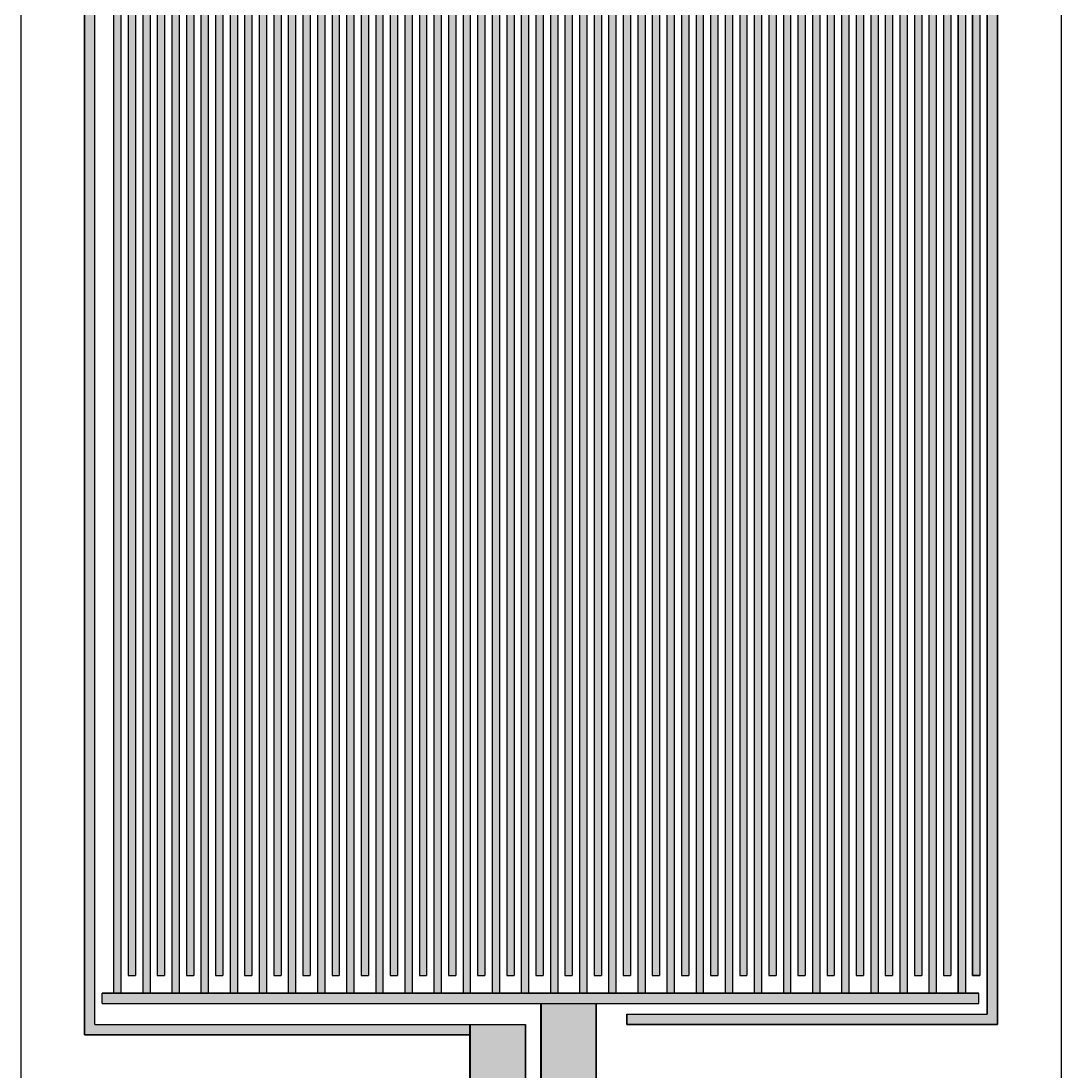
# Model space of a CAD drawing. Extents: x 1124.7 to 1190.6, y 740.2 to 817.2.
# Drawn here: x 1180.29 to 1190.29, y 796.04 to 806.13 of the extents above; entities that cross this region are included whole.
import ezdxf

# ---------------------------------------------------------------- set-up
doc = ezdxf.new("R2010")
doc.units = 0
doc.header["$MEASUREMENT"] = 0
doc.layers.get('0').update_dxf_attribs({"linetype": 'CONTINUOUS'})

# ---------------------------------------------------------------- blocks, each defined once
blk = doc.blocks.new('*U40')
at = {"linetype": 'Continuous'}
for p, q in [((1164.033, 786.433), (1172.837, 786.433)), ((1172.837, 786.433), (1172.837, 785.9)), ((1164.037, 785.9), (1172.837, 785.9))]:
    blk.add_line(p, q, dxfattribs=at)
for points in [[(1163.298, 786.433), (1164.037, 785.9), (1172.837, 785.9)], [(1164.033, 786.433), (1164.033, 786.433), (1172.837, 786.433)], [(1164.037, 785.9), (1164.037, 785.9), (1172.837, 785.9)]]:
    blk.add_solid(points, dxfattribs=at)
at = {"linetype": 'Continuous', "extrusion": (0, 0, -1)}
blk.add_solid([(-1163.298, 786.433), (-1172.837, 786.433), (-1172.837, 785.9)], dxfattribs=at)
blk = doc.blocks.new('*U42')
at = {"linetype": 'Continuous'}
for p, q in [((1164.037, 785.75), (1173.037, 785.75)), ((1173.037, 785.75), (1173.037, 785.22)), ((1164.037, 785.22), (1173.037, 785.22))]:
    blk.add_line(p, q, dxfattribs=at)
for points in [[(1164.037, 785.75), (1163.381, 785.22), (1173.037, 785.22)], [(1164.037, 785.75), (1164.037, 785.75), (1173.037, 785.75)], [(1164.037, 785.22), (1164.037, 785.22), (1173.037, 785.22)]]:
    blk.add_solid(points, dxfattribs=at)
at = {"linetype": 'Continuous', "extrusion": (0, 0, -1)}
blk.add_solid([(-1164.037, 785.75), (-1173.037, 785.75), (-1173.037, 785.22)], dxfattribs=at)
blk = doc.blocks.new('*U44')
at = {"linetype": 'Continuous'}
for p, q in [((1172.737, 790.14), (1187.157, 790.14)), ((1172.737, 790.14), (1172.737, 790.04)), ((1172.737, 790.04), (1172.737, 786.433)), ((1172.837, 790.04), (1187.057, 790.04)), ((1172.837, 790.04), (1172.837, 786.433)), ((1172.737, 786.433), (1172.837, 786.433)), ((1172.837, 784.924), (1172.937, 784.924)), ((1172.837, 784.924), (1172.837, 781.46)), ((1172.937, 784.924), (1172.937, 781.46)), ((1172.837, 781.46), (1172.837, 781.36)), ((1172.937, 781.46), (1187.057, 781.46)), ((1172.837, 781.36), (1187.157, 781.36))]:
    blk.add_line(p, q, dxfattribs=at)
for points in [[(1172.737, 790.14), (1172.737, 790.14), (1187.157, 790.14)], [(1172.737, 790.14), (1172.737, 790.04), (1187.157, 790.04)], [(1172.737, 790.04), (1172.737, 786.433), (1172.837, 786.433)], [(1172.837, 790.04), (1172.837, 790.04), (1187.057, 790.04)], [(1172.737, 786.433), (1172.737, 786.433), (1172.837, 786.433)], [(1172.837, 784.924), (1172.837, 784.924), (1172.937, 784.924)], [(1172.837, 784.924), (1172.837, 781.46), (1172.937, 781.46)], [(1172.837, 781.46), (1172.837, 781.36), (1187.157, 781.36)], [(1172.937, 781.46), (1172.937, 781.46), (1187.057, 781.46)], [(1172.837, 781.36), (1172.837, 781.36), (1187.157, 781.36)]]:
    blk.add_solid(points, dxfattribs=at)
at = {"linetype": 'Continuous', "extrusion": (0, 0, -1)}
for points in [[(-1172.737, 790.14), (-1187.157, 790.14), (-1187.157, 790.04)], [(-1172.737, 790.04), (-1172.837, 790.04), (-1172.837, 786.433)], [(-1172.837, 784.924), (-1172.937, 784.924), (-1172.937, 781.46)], [(-1172.837, 781.46), (-1187.157, 781.46), (-1187.157, 781.36)]]:
    blk.add_solid(points, dxfattribs=at)
blk = doc.blocks.new('*U45')
at = {"linetype": 'Continuous'}
for p, q in [((1173.037, 789.97), (1173.137, 789.97)), ((1173.037, 789.97), (1173.037, 781.54)), ((1173.137, 789.97), (1173.137, 781.54)), ((1173.037, 781.54), (1173.137, 781.54))]:
    blk.add_line(p, q, dxfattribs=at)
for points in [[(1173.037, 789.97), (1173.037, 789.97), (1173.137, 789.97)], [(1173.037, 789.97), (1173.037, 781.54), (1173.137, 781.54)], [(1173.037, 781.54), (1173.037, 781.54), (1173.137, 781.54)]]:
    blk.add_solid(points, dxfattribs=at)
at = {"linetype": 'Continuous', "extrusion": (0, 0, -1)}
blk.add_solid([(-1173.037, 789.97), (-1173.137, 789.97), (-1173.137, 781.54)], dxfattribs=at)
blk = doc.blocks.new('*U74')
at = {"linetype": 'Continuous'}
for p, q in [((1189.299, 810.538), (1189.299, 796.955)), ((1189.369, 810.538), (1189.369, 796.955)), ((1189.439, 810.538), (1189.439, 796.955)), ((1189.509, 810.538), (1189.509, 796.955)), ((1189.299, 796.955), (1189.299, 796.786)), ((1189.369, 796.955), (1189.369, 796.786)), ((1189.439, 796.955), (1189.509, 796.955)), ((1189.299, 796.786), (1189.369, 796.786))]:
    blk.add_line(p, q, dxfattribs=at)
for points in [[(1189.299, 810.538), (1189.299, 796.955), (1189.369, 796.955)], [(1189.439, 810.538), (1189.439, 796.955), (1189.509, 796.955)], [(1189.299, 796.955), (1189.299, 796.786), (1189.369, 796.786)], [(1189.439, 796.955), (1189.439, 796.955), (1189.509, 796.955)], [(1189.299, 796.786), (1189.299, 796.786), (1189.369, 796.786)]]:
    blk.add_solid(points, dxfattribs=at)
at = {"linetype": 'Continuous', "extrusion": (0, 0, -1)}
for points in [[(-1189.299, 810.538), (-1189.369, 810.538), (-1189.369, 796.955)], [(-1189.439, 810.538), (-1189.509, 810.538), (-1189.509, 796.955)], [(-1189.299, 796.955), (-1189.369, 796.955), (-1189.369, 796.786)]]:
    blk.add_solid(points, dxfattribs=at)
blk = doc.blocks.new('*U75')
at = {"linetype": 'Continuous'}
for p, q in [((1189.019, 810.538), (1189.019, 796.955)), ((1189.089, 810.538), (1189.089, 796.955)), ((1189.159, 810.538), (1189.159, 796.955)), ((1189.229, 810.538), (1189.229, 796.955)), ((1189.019, 796.955), (1189.019, 796.786)), ((1189.089, 796.955), (1189.089, 796.786)), ((1189.159, 796.955), (1189.229, 796.955)), ((1189.019, 796.786), (1189.089, 796.786))]:
    blk.add_line(p, q, dxfattribs=at)
for points in [[(1189.019, 810.538), (1189.019, 796.955), (1189.089, 796.955)], [(1189.159, 810.538), (1189.159, 796.955), (1189.229, 796.955)], [(1189.019, 796.955), (1189.019, 796.786), (1189.089, 796.786)], [(1189.159, 796.955), (1189.159, 796.955), (1189.229, 796.955)], [(1189.019, 796.786), (1189.019, 796.786), (1189.089, 796.786)]]:
    blk.add_solid(points, dxfattribs=at)
at = {"linetype": 'Continuous', "extrusion": (0, 0, -1)}
for points in [[(-1189.019, 810.538), (-1189.089, 810.538), (-1189.089, 796.955)], [(-1189.159, 810.538), (-1189.229, 810.538), (-1189.229, 796.955)], [(-1189.019, 796.955), (-1189.089, 796.955), (-1189.089, 796.786)]]:
    blk.add_solid(points, dxfattribs=at)
blk = doc.blocks.new('*U76')
at = {"linetype": 'Continuous'}
for p, q in [((1188.739, 810.538), (1188.739, 796.955)), ((1188.809, 810.538), (1188.809, 796.955)), ((1188.879, 810.538), (1188.879, 796.955)), ((1188.949, 810.538), (1188.949, 796.955)), ((1188.739, 796.955), (1188.739, 796.786)), ((1188.809, 796.955), (1188.809, 796.786)), ((1188.879, 796.955), (1188.949, 796.955)), ((1188.739, 796.786), (1188.809, 796.786))]:
    blk.add_line(p, q, dxfattribs=at)
for points in [[(1188.739, 810.538), (1188.739, 796.955), (1188.809, 796.955)], [(1188.879, 810.538), (1188.879, 796.955), (1188.949, 796.955)], [(1188.739, 796.955), (1188.739, 796.786), (1188.809, 796.786)], [(1188.879, 796.955), (1188.879, 796.955), (1188.949, 796.955)], [(1188.739, 796.786), (1188.739, 796.786), (1188.809, 796.786)]]:
    blk.add_solid(points, dxfattribs=at)
at = {"linetype": 'Continuous', "extrusion": (0, 0, -1)}
for points in [[(-1188.739, 810.538), (-1188.809, 810.538), (-1188.809, 796.955)], [(-1188.879, 810.538), (-1188.949, 810.538), (-1188.949, 796.955)], [(-1188.739, 796.955), (-1188.809, 796.955), (-1188.809, 796.786)]]:
    blk.add_solid(points, dxfattribs=at)
blk = doc.blocks.new('*U77')
at = {"linetype": 'Continuous'}
for p, q in [((1188.459, 810.538), (1188.459, 796.955)), ((1188.529, 810.538), (1188.529, 796.955)), ((1188.599, 810.538), (1188.599, 796.955)), ((1188.669, 810.538), (1188.669, 796.955)), ((1188.459, 796.955), (1188.459, 796.786)), ((1188.529, 796.955), (1188.529, 796.786)), ((1188.599, 796.955), (1188.669, 796.955)), ((1188.459, 796.786), (1188.529, 796.786))]:
    blk.add_line(p, q, dxfattribs=at)
for points in [[(1188.459, 810.538), (1188.459, 796.955), (1188.529, 796.955)], [(1188.599, 810.538), (1188.599, 796.955), (1188.669, 796.955)], [(1188.459, 796.955), (1188.459, 796.786), (1188.529, 796.786)], [(1188.599, 796.955), (1188.599, 796.955), (1188.669, 796.955)], [(1188.459, 796.786), (1188.459, 796.786), (1188.529, 796.786)]]:
    blk.add_solid(points, dxfattribs=at)
at = {"linetype": 'Continuous', "extrusion": (0, 0, -1)}
for points in [[(-1188.459, 810.538), (-1188.529, 810.538), (-1188.529, 796.955)], [(-1188.599, 810.538), (-1188.669, 810.538), (-1188.669, 796.955)], [(-1188.459, 796.955), (-1188.529, 796.955), (-1188.529, 796.786)]]:
    blk.add_solid(points, dxfattribs=at)
blk = doc.blocks.new('*U78')
at = {"linetype": 'Continuous'}
for p, q in [((1188.179, 810.538), (1188.179, 796.955)), ((1188.249, 810.538), (1188.249, 796.955)), ((1188.319, 810.538), (1188.319, 796.955)), ((1188.389, 810.538), (1188.389, 796.955)), ((1188.179, 796.955), (1188.179, 796.786)), ((1188.249, 796.955), (1188.249, 796.786)), ((1188.319, 796.955), (1188.389, 796.955)), ((1188.179, 796.786), (1188.249, 796.786))]:
    blk.add_line(p, q, dxfattribs=at)
for points in [[(1188.179, 810.538), (1188.179, 796.955), (1188.249, 796.955)], [(1188.319, 810.538), (1188.319, 796.955), (1188.389, 796.955)], [(1188.179, 796.955), (1188.179, 796.786), (1188.249, 796.786)], [(1188.319, 796.955), (1188.319, 796.955), (1188.389, 796.955)], [(1188.179, 796.786), (1188.179, 796.786), (1188.249, 796.786)]]:
    blk.add_solid(points, dxfattribs=at)
at = {"linetype": 'Continuous', "extrusion": (0, 0, -1)}
for points in [[(-1188.179, 810.538), (-1188.249, 810.538), (-1188.249, 796.955)], [(-1188.319, 810.538), (-1188.389, 810.538), (-1188.389, 796.955)], [(-1188.179, 796.955), (-1188.249, 796.955), (-1188.249, 796.786)]]:
    blk.add_solid(points, dxfattribs=at)
blk = doc.blocks.new('*U79')
at = {"linetype": 'Continuous'}
for p, q in [((1187.899, 810.538), (1187.899, 796.955)), ((1187.969, 810.538), (1187.969, 796.955)), ((1188.039, 810.538), (1188.039, 796.955)), ((1188.109, 810.538), (1188.109, 796.955)), ((1187.899, 796.955), (1187.899, 796.786)), ((1187.969, 796.955), (1187.969, 796.786)), ((1188.039, 796.955), (1188.109, 796.955)), ((1187.899, 796.786), (1187.969, 796.786))]:
    blk.add_line(p, q, dxfattribs=at)
for points in [[(1187.899, 810.538), (1187.899, 796.955), (1187.969, 796.955)], [(1188.039, 810.538), (1188.039, 796.955), (1188.109, 796.955)], [(1187.899, 796.955), (1187.899, 796.786), (1187.969, 796.786)], [(1188.039, 796.955), (1188.039, 796.955), (1188.109, 796.955)], [(1187.899, 796.786), (1187.899, 796.786), (1187.969, 796.786)]]:
    blk.add_solid(points, dxfattribs=at)
at = {"linetype": 'Continuous', "extrusion": (0, 0, -1)}
for points in [[(-1187.899, 810.538), (-1187.969, 810.538), (-1187.969, 796.955)], [(-1188.039, 810.538), (-1188.109, 810.538), (-1188.109, 796.955)], [(-1187.899, 796.955), (-1187.969, 796.955), (-1187.969, 796.786)]]:
    blk.add_solid(points, dxfattribs=at)
blk = doc.blocks.new('*U80')
at = {"linetype": 'Continuous'}
for p, q in [((1187.619, 810.538), (1187.619, 796.955)), ((1187.689, 810.538), (1187.689, 796.955)), ((1187.759, 810.538), (1187.759, 796.955)), ((1187.829, 810.538), (1187.829, 796.955)), ((1187.619, 796.955), (1187.619, 796.786)), ((1187.689, 796.955), (1187.689, 796.786)), ((1187.759, 796.955), (1187.829, 796.955)), ((1187.619, 796.786), (1187.689, 796.786))]:
    blk.add_line(p, q, dxfattribs=at)
for points in [[(1187.619, 810.538), (1187.619, 796.955), (1187.689, 796.955)], [(1187.759, 810.538), (1187.759, 796.955), (1187.829, 796.955)], [(1187.619, 796.955), (1187.619, 796.786), (1187.689, 796.786)], [(1187.759, 796.955), (1187.759, 796.955), (1187.829, 796.955)], [(1187.619, 796.786), (1187.619, 796.786), (1187.689, 796.786)]]:
    blk.add_solid(points, dxfattribs=at)
at = {"linetype": 'Continuous', "extrusion": (0, 0, -1)}
for points in [[(-1187.619, 810.538), (-1187.689, 810.538), (-1187.689, 796.955)], [(-1187.759, 810.538), (-1187.829, 810.538), (-1187.829, 796.955)], [(-1187.619, 796.955), (-1187.689, 796.955), (-1187.689, 796.786)]]:
    blk.add_solid(points, dxfattribs=at)
blk = doc.blocks.new('*U81')
at = {"linetype": 'Continuous'}
for p, q in [((1187.339, 810.538), (1187.339, 796.955)), ((1187.409, 810.538), (1187.409, 796.955)), ((1187.479, 810.538), (1187.479, 796.955)), ((1187.549, 810.538), (1187.549, 796.955)), ((1187.339, 796.955), (1187.339, 796.786)), ((1187.409, 796.955), (1187.409, 796.786)), ((1187.479, 796.955), (1187.549, 796.955)), ((1187.339, 796.786), (1187.409, 796.786))]:
    blk.add_line(p, q, dxfattribs=at)
for points in [[(1187.339, 810.538), (1187.339, 796.955), (1187.409, 796.955)], [(1187.479, 810.538), (1187.479, 796.955), (1187.549, 796.955)], [(1187.339, 796.955), (1187.339, 796.786), (1187.409, 796.786)], [(1187.479, 796.955), (1187.479, 796.955), (1187.549, 796.955)], [(1187.339, 796.786), (1187.339, 796.786), (1187.409, 796.786)]]:
    blk.add_solid(points, dxfattribs=at)
at = {"linetype": 'Continuous', "extrusion": (0, 0, -1)}
for points in [[(-1187.339, 810.538), (-1187.409, 810.538), (-1187.409, 796.955)], [(-1187.479, 810.538), (-1187.549, 810.538), (-1187.549, 796.955)], [(-1187.339, 796.955), (-1187.409, 796.955), (-1187.409, 796.786)]]:
    blk.add_solid(points, dxfattribs=at)
blk = doc.blocks.new('*U82')
at = {"linetype": 'Continuous'}
for p, q in [((1187.059, 810.538), (1187.059, 796.955)), ((1187.129, 810.538), (1187.129, 796.955)), ((1187.199, 810.538), (1187.199, 796.955)), ((1187.269, 810.538), (1187.269, 796.955)), ((1187.059, 796.955), (1187.059, 796.786)), ((1187.129, 796.955), (1187.129, 796.786)), ((1187.199, 796.955), (1187.269, 796.955)), ((1187.059, 796.786), (1187.129, 796.786))]:
    blk.add_line(p, q, dxfattribs=at)
for points in [[(1187.059, 810.538), (1187.059, 796.955), (1187.129, 796.955)], [(1187.199, 810.538), (1187.199, 796.955), (1187.269, 796.955)], [(1187.059, 796.955), (1187.059, 796.786), (1187.129, 796.786)], [(1187.199, 796.955), (1187.199, 796.955), (1187.269, 796.955)], [(1187.059, 796.786), (1187.059, 796.786), (1187.129, 796.786)]]:
    blk.add_solid(points, dxfattribs=at)
at = {"linetype": 'Continuous', "extrusion": (0, 0, -1)}
for points in [[(-1187.059, 810.538), (-1187.129, 810.538), (-1187.129, 796.955)], [(-1187.199, 810.538), (-1187.269, 810.538), (-1187.269, 796.955)], [(-1187.059, 796.955), (-1187.129, 796.955), (-1187.129, 796.786)]]:
    blk.add_solid(points, dxfattribs=at)
blk = doc.blocks.new('*U83')
at = {"linetype": 'Continuous'}
for p, q in [((1186.779, 810.538), (1186.779, 796.955)), ((1186.849, 810.538), (1186.849, 796.955)), ((1186.919, 810.538), (1186.919, 796.955)), ((1186.989, 810.538), (1186.989, 796.955)), ((1186.779, 796.955), (1186.779, 796.786)), ((1186.849, 796.955), (1186.849, 796.786)), ((1186.919, 796.955), (1186.989, 796.955)), ((1186.779, 796.786), (1186.849, 796.786))]:
    blk.add_line(p, q, dxfattribs=at)
for points in [[(1186.779, 810.538), (1186.779, 796.955), (1186.849, 796.955)], [(1186.919, 810.538), (1186.919, 796.955), (1186.989, 796.955)], [(1186.779, 796.955), (1186.779, 796.786), (1186.849, 796.786)], [(1186.919, 796.955), (1186.919, 796.955), (1186.989, 796.955)], [(1186.779, 796.786), (1186.779, 796.786), (1186.849, 796.786)]]:
    blk.add_solid(points, dxfattribs=at)
at = {"linetype": 'Continuous', "extrusion": (0, 0, -1)}
for points in [[(-1186.779, 810.538), (-1186.849, 810.538), (-1186.849, 796.955)], [(-1186.919, 810.538), (-1186.989, 810.538), (-1186.989, 796.955)], [(-1186.779, 796.955), (-1186.849, 796.955), (-1186.849, 796.786)]]:
    blk.add_solid(points, dxfattribs=at)
blk = doc.blocks.new('*U84')
at = {"linetype": 'Continuous'}
for p, q in [((1186.499, 810.538), (1186.499, 796.955)), ((1186.569, 810.538), (1186.569, 796.955)), ((1186.639, 810.538), (1186.639, 796.955)), ((1186.709, 810.538), (1186.709, 796.955)), ((1186.499, 796.955), (1186.499, 796.786)), ((1186.569, 796.955), (1186.569, 796.786)), ((1186.639, 796.955), (1186.709, 796.955)), ((1186.499, 796.786), (1186.569, 796.786))]:
    blk.add_line(p, q, dxfattribs=at)
for points in [[(1186.499, 810.538), (1186.499, 796.955), (1186.569, 796.955)], [(1186.639, 810.538), (1186.639, 796.955), (1186.709, 796.955)], [(1186.499, 796.955), (1186.499, 796.786), (1186.569, 796.786)], [(1186.639, 796.955), (1186.639, 796.955), (1186.709, 796.955)], [(1186.499, 796.786), (1186.499, 796.786), (1186.569, 796.786)]]:
    blk.add_solid(points, dxfattribs=at)
at = {"linetype": 'Continuous', "extrusion": (0, 0, -1)}
for points in [[(-1186.499, 810.538), (-1186.569, 810.538), (-1186.569, 796.955)], [(-1186.639, 810.538), (-1186.709, 810.538), (-1186.709, 796.955)], [(-1186.499, 796.955), (-1186.569, 796.955), (-1186.569, 796.786)]]:
    blk.add_solid(points, dxfattribs=at)
blk = doc.blocks.new('*U85')
at = {"linetype": 'Continuous'}
for p, q in [((1186.219, 810.538), (1186.219, 796.955)), ((1186.289, 810.538), (1186.289, 796.955)), ((1186.359, 810.538), (1186.359, 796.955)), ((1186.429, 810.538), (1186.429, 796.955)), ((1186.219, 796.955), (1186.219, 796.786)), ((1186.289, 796.955), (1186.289, 796.786)), ((1186.359, 796.955), (1186.429, 796.955)), ((1186.219, 796.786), (1186.289, 796.786))]:
    blk.add_line(p, q, dxfattribs=at)
for points in [[(1186.219, 810.538), (1186.219, 796.955), (1186.289, 796.955)], [(1186.359, 810.538), (1186.359, 796.955), (1186.429, 796.955)], [(1186.219, 796.955), (1186.219, 796.786), (1186.289, 796.786)], [(1186.359, 796.955), (1186.359, 796.955), (1186.429, 796.955)], [(1186.219, 796.786), (1186.219, 796.786), (1186.289, 796.786)]]:
    blk.add_solid(points, dxfattribs=at)
at = {"linetype": 'Continuous', "extrusion": (0, 0, -1)}
for points in [[(-1186.219, 810.538), (-1186.289, 810.538), (-1186.289, 796.955)], [(-1186.359, 810.538), (-1186.429, 810.538), (-1186.429, 796.955)], [(-1186.219, 796.955), (-1186.289, 796.955), (-1186.289, 796.786)]]:
    blk.add_solid(points, dxfattribs=at)
blk = doc.blocks.new('*U86')
at = {"linetype": 'Continuous'}
for p, q in [((1185.939, 810.538), (1185.939, 796.955)), ((1186.009, 810.538), (1186.009, 796.955)), ((1186.079, 810.538), (1186.079, 796.955)), ((1186.149, 810.538), (1186.149, 796.955)), ((1185.939, 796.955), (1185.939, 796.786)), ((1186.009, 796.955), (1186.009, 796.786)), ((1186.079, 796.955), (1186.149, 796.955)), ((1185.939, 796.786), (1186.009, 796.786))]:
    blk.add_line(p, q, dxfattribs=at)
for points in [[(1185.939, 810.538), (1185.939, 796.955), (1186.009, 796.955)], [(1186.079, 810.538), (1186.079, 796.955), (1186.149, 796.955)], [(1185.939, 796.955), (1185.939, 796.786), (1186.009, 796.786)], [(1186.079, 796.955), (1186.079, 796.955), (1186.149, 796.955)], [(1185.939, 796.786), (1185.939, 796.786), (1186.009, 796.786)]]:
    blk.add_solid(points, dxfattribs=at)
at = {"linetype": 'Continuous', "extrusion": (0, 0, -1)}
for points in [[(-1185.939, 810.538), (-1186.009, 810.538), (-1186.009, 796.955)], [(-1186.079, 810.538), (-1186.149, 810.538), (-1186.149, 796.955)], [(-1185.939, 796.955), (-1186.009, 796.955), (-1186.009, 796.786)]]:
    blk.add_solid(points, dxfattribs=at)
blk = doc.blocks.new('*U87')
at = {"linetype": 'Continuous'}
for p, q in [((1185.659, 810.538), (1185.659, 796.955)), ((1185.729, 810.538), (1185.729, 796.955)), ((1185.799, 810.538), (1185.799, 796.955)), ((1185.869, 810.538), (1185.869, 796.955)), ((1185.659, 796.955), (1185.659, 796.786)), ((1185.729, 796.955), (1185.729, 796.786)), ((1185.799, 796.955), (1185.869, 796.955)), ((1185.659, 796.786), (1185.729, 796.786))]:
    blk.add_line(p, q, dxfattribs=at)
for points in [[(1185.659, 810.538), (1185.659, 796.955), (1185.729, 796.955)], [(1185.799, 810.538), (1185.799, 796.955), (1185.869, 796.955)], [(1185.659, 796.955), (1185.659, 796.786), (1185.729, 796.786)], [(1185.799, 796.955), (1185.799, 796.955), (1185.869, 796.955)], [(1185.659, 796.786), (1185.659, 796.786), (1185.729, 796.786)]]:
    blk.add_solid(points, dxfattribs=at)
at = {"linetype": 'Continuous', "extrusion": (0, 0, -1)}
for points in [[(-1185.659, 810.538), (-1185.729, 810.538), (-1185.729, 796.955)], [(-1185.799, 810.538), (-1185.869, 810.538), (-1185.869, 796.955)], [(-1185.659, 796.955), (-1185.729, 796.955), (-1185.729, 796.786)]]:
    blk.add_solid(points, dxfattribs=at)
blk = doc.blocks.new('*U88')
at = {"linetype": 'Continuous'}
for p, q in [((1185.379, 810.538), (1185.379, 796.955)), ((1185.449, 810.538), (1185.449, 796.955)), ((1185.519, 810.538), (1185.519, 796.955)), ((1185.589, 810.538), (1185.589, 796.955)), ((1185.379, 796.955), (1185.379, 796.786)), ((1185.449, 796.955), (1185.449, 796.786)), ((1185.519, 796.955), (1185.589, 796.955)), ((1185.379, 796.786), (1185.449, 796.786))]:
    blk.add_line(p, q, dxfattribs=at)
for points in [[(1185.379, 810.538), (1185.379, 796.955), (1185.449, 796.955)], [(1185.519, 810.538), (1185.519, 796.955), (1185.589, 796.955)], [(1185.379, 796.955), (1185.379, 796.786), (1185.449, 796.786)], [(1185.519, 796.955), (1185.519, 796.955), (1185.589, 796.955)], [(1185.379, 796.786), (1185.379, 796.786), (1185.449, 796.786)]]:
    blk.add_solid(points, dxfattribs=at)
at = {"linetype": 'Continuous', "extrusion": (0, 0, -1)}
for points in [[(-1185.379, 810.538), (-1185.449, 810.538), (-1185.449, 796.955)], [(-1185.519, 810.538), (-1185.589, 810.538), (-1185.589, 796.955)], [(-1185.379, 796.955), (-1185.449, 796.955), (-1185.449, 796.786)]]:
    blk.add_solid(points, dxfattribs=at)
blk = doc.blocks.new('*U89')
at = {"linetype": 'Continuous'}
for p, q in [((1185.099, 810.538), (1185.099, 796.955)), ((1185.169, 810.538), (1185.169, 796.955)), ((1185.239, 810.538), (1185.239, 796.955)), ((1185.309, 810.538), (1185.309, 796.955)), ((1185.099, 796.955), (1185.099, 796.786)), ((1185.169, 796.955), (1185.169, 796.786)), ((1185.239, 796.955), (1185.309, 796.955)), ((1185.099, 796.786), (1185.169, 796.786))]:
    blk.add_line(p, q, dxfattribs=at)
for points in [[(1185.099, 810.538), (1185.099, 796.955), (1185.169, 796.955)], [(1185.239, 810.538), (1185.239, 796.955), (1185.309, 796.955)], [(1185.099, 796.955), (1185.099, 796.786), (1185.169, 796.786)], [(1185.239, 796.955), (1185.239, 796.955), (1185.309, 796.955)], [(1185.099, 796.786), (1185.099, 796.786), (1185.169, 796.786)]]:
    blk.add_solid(points, dxfattribs=at)
at = {"linetype": 'Continuous', "extrusion": (0, 0, -1)}
for points in [[(-1185.099, 810.538), (-1185.169, 810.538), (-1185.169, 796.955)], [(-1185.239, 810.538), (-1185.309, 810.538), (-1185.309, 796.955)], [(-1185.099, 796.955), (-1185.169, 796.955), (-1185.169, 796.786)]]:
    blk.add_solid(points, dxfattribs=at)
blk = doc.blocks.new('*U90')
at = {"linetype": 'Continuous'}
for p, q in [((1184.819, 810.538), (1184.819, 796.955)), ((1184.889, 810.538), (1184.889, 796.955)), ((1184.959, 810.538), (1184.959, 796.955)), ((1185.029, 810.538), (1185.029, 796.955)), ((1184.819, 796.955), (1184.819, 796.786)), ((1184.889, 796.955), (1184.889, 796.786)), ((1184.959, 796.955), (1185.029, 796.955)), ((1184.819, 796.786), (1184.889, 796.786))]:
    blk.add_line(p, q, dxfattribs=at)
for points in [[(1184.819, 810.538), (1184.819, 796.955), (1184.889, 796.955)], [(1184.959, 810.538), (1184.959, 796.955), (1185.029, 796.955)], [(1184.819, 796.955), (1184.819, 796.786), (1184.889, 796.786)], [(1184.959, 796.955), (1184.959, 796.955), (1185.029, 796.955)], [(1184.819, 796.786), (1184.819, 796.786), (1184.889, 796.786)]]:
    blk.add_solid(points, dxfattribs=at)
at = {"linetype": 'Continuous', "extrusion": (0, 0, -1)}
for points in [[(-1184.819, 810.538), (-1184.889, 810.538), (-1184.889, 796.955)], [(-1184.959, 810.538), (-1185.029, 810.538), (-1185.029, 796.955)], [(-1184.819, 796.955), (-1184.889, 796.955), (-1184.889, 796.786)]]:
    blk.add_solid(points, dxfattribs=at)
blk = doc.blocks.new('*U91')
at = {"linetype": 'Continuous'}
for p, q in [((1184.539, 810.538), (1184.539, 796.955)), ((1184.609, 810.538), (1184.609, 796.955)), ((1184.679, 810.538), (1184.679, 796.955)), ((1184.749, 810.538), (1184.749, 796.955)), ((1184.539, 796.955), (1184.539, 796.786)), ((1184.609, 796.955), (1184.609, 796.786)), ((1184.679, 796.955), (1184.749, 796.955)), ((1184.539, 796.786), (1184.609, 796.786))]:
    blk.add_line(p, q, dxfattribs=at)
for points in [[(1184.539, 810.538), (1184.539, 796.955), (1184.609, 796.955)], [(1184.679, 810.538), (1184.679, 796.955), (1184.749, 796.955)], [(1184.539, 796.955), (1184.539, 796.786), (1184.609, 796.786)], [(1184.679, 796.955), (1184.679, 796.955), (1184.749, 796.955)], [(1184.539, 796.786), (1184.539, 796.786), (1184.609, 796.786)]]:
    blk.add_solid(points, dxfattribs=at)
at = {"linetype": 'Continuous', "extrusion": (0, 0, -1)}
for points in [[(-1184.539, 810.538), (-1184.609, 810.538), (-1184.609, 796.955)], [(-1184.679, 810.538), (-1184.749, 810.538), (-1184.749, 796.955)], [(-1184.539, 796.955), (-1184.609, 796.955), (-1184.609, 796.786)]]:
    blk.add_solid(points, dxfattribs=at)
blk = doc.blocks.new('*U92')
at = {"linetype": 'Continuous'}
for p, q in [((1184.259, 810.538), (1184.259, 796.955)), ((1184.329, 810.538), (1184.329, 796.955)), ((1184.399, 810.538), (1184.399, 796.955)), ((1184.469, 810.538), (1184.469, 796.955)), ((1184.259, 796.955), (1184.259, 796.786)), ((1184.329, 796.955), (1184.329, 796.786)), ((1184.399, 796.955), (1184.469, 796.955)), ((1184.259, 796.786), (1184.329, 796.786))]:
    blk.add_line(p, q, dxfattribs=at)
for points in [[(1184.259, 810.538), (1184.259, 796.955), (1184.329, 796.955)], [(1184.399, 810.538), (1184.399, 796.955), (1184.469, 796.955)], [(1184.259, 796.955), (1184.259, 796.786), (1184.329, 796.786)], [(1184.399, 796.955), (1184.399, 796.955), (1184.469, 796.955)], [(1184.259, 796.786), (1184.259, 796.786), (1184.329, 796.786)]]:
    blk.add_solid(points, dxfattribs=at)
at = {"linetype": 'Continuous', "extrusion": (0, 0, -1)}
for points in [[(-1184.259, 810.538), (-1184.329, 810.538), (-1184.329, 796.955)], [(-1184.399, 810.538), (-1184.469, 810.538), (-1184.469, 796.955)], [(-1184.259, 796.955), (-1184.329, 796.955), (-1184.329, 796.786)]]:
    blk.add_solid(points, dxfattribs=at)
blk = doc.blocks.new('*U93')
at = {"linetype": 'Continuous'}
for p, q in [((1183.979, 810.538), (1183.979, 796.955)), ((1184.049, 810.538), (1184.049, 796.955)), ((1184.119, 810.538), (1184.119, 796.955)), ((1184.189, 810.538), (1184.189, 796.955)), ((1183.979, 796.955), (1183.979, 796.786)), ((1184.049, 796.955), (1184.049, 796.786)), ((1184.119, 796.955), (1184.189, 796.955)), ((1183.979, 796.786), (1184.049, 796.786))]:
    blk.add_line(p, q, dxfattribs=at)
for points in [[(1183.979, 810.538), (1183.979, 796.955), (1184.049, 796.955)], [(1184.119, 810.538), (1184.119, 796.955), (1184.189, 796.955)], [(1183.979, 796.955), (1183.979, 796.786), (1184.049, 796.786)], [(1184.119, 796.955), (1184.119, 796.955), (1184.189, 796.955)], [(1183.979, 796.786), (1183.979, 796.786), (1184.049, 796.786)]]:
    blk.add_solid(points, dxfattribs=at)
at = {"linetype": 'Continuous', "extrusion": (0, 0, -1)}
for points in [[(-1183.979, 810.538), (-1184.049, 810.538), (-1184.049, 796.955)], [(-1184.119, 810.538), (-1184.189, 810.538), (-1184.189, 796.955)], [(-1183.979, 796.955), (-1184.049, 796.955), (-1184.049, 796.786)]]:
    blk.add_solid(points, dxfattribs=at)
blk = doc.blocks.new('*U94')
at = {"linetype": 'Continuous'}
for p, q in [((1183.699, 810.538), (1183.699, 796.955)), ((1183.769, 810.538), (1183.769, 796.955)), ((1183.839, 810.538), (1183.839, 796.955)), ((1183.909, 810.538), (1183.909, 796.955)), ((1183.699, 796.955), (1183.699, 796.786)), ((1183.769, 796.955), (1183.769, 796.786)), ((1183.839, 796.955), (1183.909, 796.955)), ((1183.699, 796.786), (1183.769, 796.786))]:
    blk.add_line(p, q, dxfattribs=at)
for points in [[(1183.699, 810.538), (1183.699, 796.955), (1183.769, 796.955)], [(1183.839, 810.538), (1183.839, 796.955), (1183.909, 796.955)], [(1183.699, 796.955), (1183.699, 796.786), (1183.769, 796.786)], [(1183.839, 796.955), (1183.839, 796.955), (1183.909, 796.955)], [(1183.699, 796.786), (1183.699, 796.786), (1183.769, 796.786)]]:
    blk.add_solid(points, dxfattribs=at)
at = {"linetype": 'Continuous', "extrusion": (0, 0, -1)}
for points in [[(-1183.699, 810.538), (-1183.769, 810.538), (-1183.769, 796.955)], [(-1183.839, 810.538), (-1183.909, 810.538), (-1183.909, 796.955)], [(-1183.699, 796.955), (-1183.769, 796.955), (-1183.769, 796.786)]]:
    blk.add_solid(points, dxfattribs=at)
blk = doc.blocks.new('*U95')
at = {"linetype": 'Continuous'}
for p, q in [((1183.419, 810.538), (1183.419, 796.955)), ((1183.489, 810.538), (1183.489, 796.955)), ((1183.559, 810.538), (1183.559, 796.955)), ((1183.629, 810.538), (1183.629, 796.955)), ((1183.419, 796.955), (1183.419, 796.786)), ((1183.489, 796.955), (1183.489, 796.786)), ((1183.559, 796.955), (1183.629, 796.955)), ((1183.419, 796.786), (1183.489, 796.786))]:
    blk.add_line(p, q, dxfattribs=at)
for points in [[(1183.419, 810.538), (1183.419, 796.955), (1183.489, 796.955)], [(1183.559, 810.538), (1183.559, 796.955), (1183.629, 796.955)], [(1183.419, 796.955), (1183.419, 796.786), (1183.489, 796.786)], [(1183.559, 796.955), (1183.559, 796.955), (1183.629, 796.955)], [(1183.419, 796.786), (1183.419, 796.786), (1183.489, 796.786)]]:
    blk.add_solid(points, dxfattribs=at)
at = {"linetype": 'Continuous', "extrusion": (0, 0, -1)}
for points in [[(-1183.419, 810.538), (-1183.489, 810.538), (-1183.489, 796.955)], [(-1183.559, 810.538), (-1183.629, 810.538), (-1183.629, 796.955)], [(-1183.419, 796.955), (-1183.489, 796.955), (-1183.489, 796.786)]]:
    blk.add_solid(points, dxfattribs=at)
blk = doc.blocks.new('*U96')
at = {"linetype": 'Continuous'}
for p, q in [((1183.139, 810.538), (1183.139, 796.955)), ((1183.209, 810.538), (1183.209, 796.955)), ((1183.279, 810.538), (1183.279, 796.955)), ((1183.349, 810.538), (1183.349, 796.955)), ((1183.139, 796.955), (1183.139, 796.786)), ((1183.209, 796.955), (1183.209, 796.786)), ((1183.279, 796.955), (1183.349, 796.955)), ((1183.139, 796.786), (1183.209, 796.786))]:
    blk.add_line(p, q, dxfattribs=at)
for points in [[(1183.139, 810.538), (1183.139, 796.955), (1183.209, 796.955)], [(1183.279, 810.538), (1183.279, 796.955), (1183.349, 796.955)], [(1183.139, 796.955), (1183.139, 796.786), (1183.209, 796.786)], [(1183.279, 796.955), (1183.279, 796.955), (1183.349, 796.955)], [(1183.139, 796.786), (1183.139, 796.786), (1183.209, 796.786)]]:
    blk.add_solid(points, dxfattribs=at)
at = {"linetype": 'Continuous', "extrusion": (0, 0, -1)}
for points in [[(-1183.139, 810.538), (-1183.209, 810.538), (-1183.209, 796.955)], [(-1183.279, 810.538), (-1183.349, 810.538), (-1183.349, 796.955)], [(-1183.139, 796.955), (-1183.209, 796.955), (-1183.209, 796.786)]]:
    blk.add_solid(points, dxfattribs=at)
blk = doc.blocks.new('*U97')
at = {"linetype": 'Continuous'}
for p, q in [((1182.859, 810.538), (1182.859, 796.955)), ((1182.929, 810.538), (1182.929, 796.955)), ((1182.999, 810.538), (1182.999, 796.955)), ((1183.069, 810.538), (1183.069, 796.955)), ((1182.859, 796.955), (1182.859, 796.786)), ((1182.929, 796.955), (1182.929, 796.786)), ((1182.999, 796.955), (1183.069, 796.955)), ((1182.859, 796.786), (1182.929, 796.786))]:
    blk.add_line(p, q, dxfattribs=at)
for points in [[(1182.859, 810.538), (1182.859, 796.955), (1182.929, 796.955)], [(1182.999, 810.538), (1182.999, 796.955), (1183.069, 796.955)], [(1182.859, 796.955), (1182.859, 796.786), (1182.929, 796.786)], [(1182.999, 796.955), (1182.999, 796.955), (1183.069, 796.955)], [(1182.859, 796.786), (1182.859, 796.786), (1182.929, 796.786)]]:
    blk.add_solid(points, dxfattribs=at)
at = {"linetype": 'Continuous', "extrusion": (0, 0, -1)}
for points in [[(-1182.859, 810.538), (-1182.929, 810.538), (-1182.929, 796.955)], [(-1182.999, 810.538), (-1183.069, 810.538), (-1183.069, 796.955)], [(-1182.859, 796.955), (-1182.929, 796.955), (-1182.929, 796.786)]]:
    blk.add_solid(points, dxfattribs=at)
blk = doc.blocks.new('*U98')
at = {"linetype": 'Continuous'}
for p, q in [((1182.579, 810.538), (1182.579, 796.955)), ((1182.649, 810.538), (1182.649, 796.955)), ((1182.719, 810.538), (1182.719, 796.955)), ((1182.789, 810.538), (1182.789, 796.955)), ((1182.579, 796.955), (1182.579, 796.786)), ((1182.649, 796.955), (1182.649, 796.786)), ((1182.719, 796.955), (1182.789, 796.955)), ((1182.579, 796.786), (1182.649, 796.786))]:
    blk.add_line(p, q, dxfattribs=at)
for points in [[(1182.579, 810.538), (1182.579, 796.955), (1182.649, 796.955)], [(1182.719, 810.538), (1182.719, 796.955), (1182.789, 796.955)], [(1182.579, 796.955), (1182.579, 796.786), (1182.649, 796.786)], [(1182.719, 796.955), (1182.719, 796.955), (1182.789, 796.955)], [(1182.579, 796.786), (1182.579, 796.786), (1182.649, 796.786)]]:
    blk.add_solid(points, dxfattribs=at)
at = {"linetype": 'Continuous', "extrusion": (0, 0, -1)}
for points in [[(-1182.579, 810.538), (-1182.649, 810.538), (-1182.649, 796.955)], [(-1182.719, 810.538), (-1182.789, 810.538), (-1182.789, 796.955)], [(-1182.579, 796.955), (-1182.649, 796.955), (-1182.649, 796.786)]]:
    blk.add_solid(points, dxfattribs=at)
blk = doc.blocks.new('*U99')
at = {"linetype": 'Continuous'}
for p, q in [((1182.299, 810.538), (1182.299, 796.955)), ((1182.369, 810.538), (1182.369, 796.955)), ((1182.439, 810.538), (1182.439, 796.955)), ((1182.509, 810.538), (1182.509, 796.955)), ((1182.299, 796.955), (1182.299, 796.786)), ((1182.369, 796.955), (1182.369, 796.786)), ((1182.439, 796.955), (1182.509, 796.955)), ((1182.299, 796.786), (1182.369, 796.786))]:
    blk.add_line(p, q, dxfattribs=at)
for points in [[(1182.299, 810.538), (1182.299, 796.955), (1182.369, 796.955)], [(1182.439, 810.538), (1182.439, 796.955), (1182.509, 796.955)], [(1182.299, 796.955), (1182.299, 796.786), (1182.369, 796.786)], [(1182.439, 796.955), (1182.439, 796.955), (1182.509, 796.955)], [(1182.299, 796.786), (1182.299, 796.786), (1182.369, 796.786)]]:
    blk.add_solid(points, dxfattribs=at)
at = {"linetype": 'Continuous', "extrusion": (0, 0, -1)}
for points in [[(-1182.299, 810.538), (-1182.369, 810.538), (-1182.369, 796.955)], [(-1182.439, 810.538), (-1182.509, 810.538), (-1182.509, 796.955)], [(-1182.299, 796.955), (-1182.369, 796.955), (-1182.369, 796.786)]]:
    blk.add_solid(points, dxfattribs=at)
blk = doc.blocks.new('*U100')
at = {"linetype": 'Continuous'}
for p, q in [((1182.019, 810.538), (1182.019, 796.955)), ((1182.089, 810.538), (1182.089, 796.955)), ((1182.159, 810.538), (1182.159, 796.955)), ((1182.229, 810.538), (1182.229, 796.955)), ((1182.019, 796.955), (1182.019, 796.786)), ((1182.089, 796.955), (1182.089, 796.786)), ((1182.159, 796.955), (1182.229, 796.955)), ((1182.019, 796.786), (1182.089, 796.786))]:
    blk.add_line(p, q, dxfattribs=at)
for points in [[(1182.019, 810.538), (1182.019, 796.955), (1182.089, 796.955)], [(1182.159, 810.538), (1182.159, 796.955), (1182.229, 796.955)], [(1182.019, 796.955), (1182.019, 796.786), (1182.089, 796.786)], [(1182.159, 796.955), (1182.159, 796.955), (1182.229, 796.955)], [(1182.019, 796.786), (1182.019, 796.786), (1182.089, 796.786)]]:
    blk.add_solid(points, dxfattribs=at)
at = {"linetype": 'Continuous', "extrusion": (0, 0, -1)}
for points in [[(-1182.019, 810.538), (-1182.089, 810.538), (-1182.089, 796.955)], [(-1182.159, 810.538), (-1182.229, 810.538), (-1182.229, 796.955)], [(-1182.019, 796.955), (-1182.089, 796.955), (-1182.089, 796.786)]]:
    blk.add_solid(points, dxfattribs=at)
blk = doc.blocks.new('*U101')
at = {"linetype": 'Continuous'}
for p, q in [((1181.739, 810.538), (1181.739, 796.955)), ((1181.809, 810.538), (1181.809, 796.955)), ((1181.879, 810.538), (1181.879, 796.955)), ((1181.949, 810.538), (1181.949, 796.955)), ((1181.739, 796.955), (1181.739, 796.786)), ((1181.809, 796.955), (1181.809, 796.786)), ((1181.879, 796.955), (1181.949, 796.955)), ((1181.739, 796.786), (1181.809, 796.786))]:
    blk.add_line(p, q, dxfattribs=at)
for points in [[(1181.739, 810.538), (1181.739, 796.955), (1181.809, 796.955)], [(1181.879, 810.538), (1181.879, 796.955), (1181.949, 796.955)], [(1181.739, 796.955), (1181.739, 796.786), (1181.809, 796.786)], [(1181.879, 796.955), (1181.879, 796.955), (1181.949, 796.955)], [(1181.739, 796.786), (1181.739, 796.786), (1181.809, 796.786)]]:
    blk.add_solid(points, dxfattribs=at)
at = {"linetype": 'Continuous', "extrusion": (0, 0, -1)}
for points in [[(-1181.739, 810.538), (-1181.809, 810.538), (-1181.809, 796.955)], [(-1181.879, 810.538), (-1181.949, 810.538), (-1181.949, 796.955)], [(-1181.739, 796.955), (-1181.809, 796.955), (-1181.809, 796.786)]]:
    blk.add_solid(points, dxfattribs=at)
blk = doc.blocks.new('*U102')
at = {"linetype": 'Continuous'}
for p, q in [((1181.459, 810.538), (1181.459, 796.955)), ((1181.529, 810.538), (1181.529, 796.955)), ((1181.599, 810.538), (1181.599, 796.955)), ((1181.669, 810.538), (1181.669, 796.955)), ((1181.459, 796.955), (1181.459, 796.786)), ((1181.529, 796.955), (1181.529, 796.786)), ((1181.599, 796.955), (1181.669, 796.955)), ((1181.459, 796.786), (1181.529, 796.786))]:
    blk.add_line(p, q, dxfattribs=at)
for points in [[(1181.459, 810.538), (1181.459, 796.955), (1181.529, 796.955)], [(1181.599, 810.538), (1181.599, 796.955), (1181.669, 796.955)], [(1181.459, 796.955), (1181.459, 796.786), (1181.529, 796.786)], [(1181.599, 796.955), (1181.599, 796.955), (1181.669, 796.955)], [(1181.459, 796.786), (1181.459, 796.786), (1181.529, 796.786)]]:
    blk.add_solid(points, dxfattribs=at)
at = {"linetype": 'Continuous', "extrusion": (0, 0, -1)}
for points in [[(-1181.459, 810.538), (-1181.529, 810.538), (-1181.529, 796.955)], [(-1181.599, 810.538), (-1181.669, 810.538), (-1181.669, 796.955)], [(-1181.459, 796.955), (-1181.529, 796.955), (-1181.529, 796.786)]]:
    blk.add_solid(points, dxfattribs=at)
blk = doc.blocks.new('*U103')
at = {"linetype": 'Continuous'}
for p, q in [((1181.179, 810.538), (1181.179, 796.955)), ((1181.249, 810.538), (1181.249, 796.955)), ((1181.319, 810.538), (1181.319, 796.955)), ((1181.389, 810.538), (1181.389, 796.955)), ((1181.179, 796.955), (1181.179, 796.786)), ((1181.249, 796.955), (1181.249, 796.786)), ((1181.319, 796.955), (1181.389, 796.955)), ((1181.179, 796.786), (1181.249, 796.786))]:
    blk.add_line(p, q, dxfattribs=at)
for points in [[(1181.179, 810.538), (1181.179, 796.955), (1181.249, 796.955)], [(1181.319, 810.538), (1181.319, 796.955), (1181.389, 796.955)], [(1181.179, 796.955), (1181.179, 796.786), (1181.249, 796.786)], [(1181.319, 796.955), (1181.319, 796.955), (1181.389, 796.955)], [(1181.179, 796.786), (1181.179, 796.786), (1181.249, 796.786)]]:
    blk.add_solid(points, dxfattribs=at)
at = {"linetype": 'Continuous', "extrusion": (0, 0, -1)}
for points in [[(-1181.179, 810.538), (-1181.249, 810.538), (-1181.249, 796.955)], [(-1181.319, 810.538), (-1181.389, 810.538), (-1181.389, 796.955)], [(-1181.179, 796.955), (-1181.249, 796.955), (-1181.249, 796.786)]]:
    blk.add_solid(points, dxfattribs=at)

msp = doc.modelspace()

# ---------------------------------------------------------------- linework, layer by layer
for p, q in [((1180.289, 781.416), (1180.289, 811.416)), ((1190.289, 811.416), (1190.289, 781.416)), ((1180.899, 810.806), (1180.899, 796.386)), ((1189.679, 810.806), (1189.679, 796.486)), ((1180.999, 796.486), (1180.999, 810.706)), ((1189.439, 796.955), (1189.439, 810.706)), ((1189.509, 810.706), (1189.509, 796.955)), ((1189.579, 810.706), (1189.579, 796.586)), ((1189.299, 796.786), (1189.299, 810.538)), ((1189.369, 810.538), (1189.369, 796.786)), ((1189.509, 796.955), (1189.439, 796.955)), ((1189.499, 796.786), (1181.069, 796.786)), ((1181.069, 796.686), (1181.069, 796.786)), ((1189.369, 796.786), (1189.299, 796.786)), ((1189.499, 796.686), (1189.499, 796.786)), ((1181.069, 796.686), (1189.499, 796.686)), ((1185.289, 796.686), (1185.289, 787.686)), ((1185.289, 796.686), (1185.819, 796.686)), ((1185.819, 796.686), (1185.819, 787.686)), ((1186.115, 796.586), (1189.579, 796.586)), ((1186.115, 796.586), (1186.115, 796.486)), ((1180.999, 796.486), (1184.606, 796.486)), ((1184.606, 796.486), (1185.139, 796.486)), ((1184.606, 796.486), (1184.606, 787.682)), ((1184.606, 796.486), (1184.606, 796.386)), ((1185.139, 796.486), (1185.139, 787.686)), ((1189.679, 796.486), (1186.115, 796.486)), ((1184.606, 796.386), (1180.899, 796.386))]:
    msp.add_line(p, q)

# ---------------------------------------------------------------- block references
at = {"linetype": 'Continuous', "rotation": 90}
for name in ['*U44', '*U45', '*U42', '*U40']:
    msp.add_blockref(name, (1971.038, -376.351), dxfattribs=at)
at = {"linetype": 'Continuous'}
for name in ['*U103', '*U102', '*U101', '*U100', '*U99', '*U98', '*U97', '*U96', '*U95', '*U94', '*U93', '*U92', '*U91', '*U90', '*U89', '*U88', '*U87', '*U86', '*U85', '*U84', '*U83', '*U82', '*U81', '*U80', '*U79', '*U78', '*U77', '*U76', '*U75', '*U74']:
    msp.add_blockref(name, (0, 0), dxfattribs=at)

doc.saveas('drawing.dxf')
